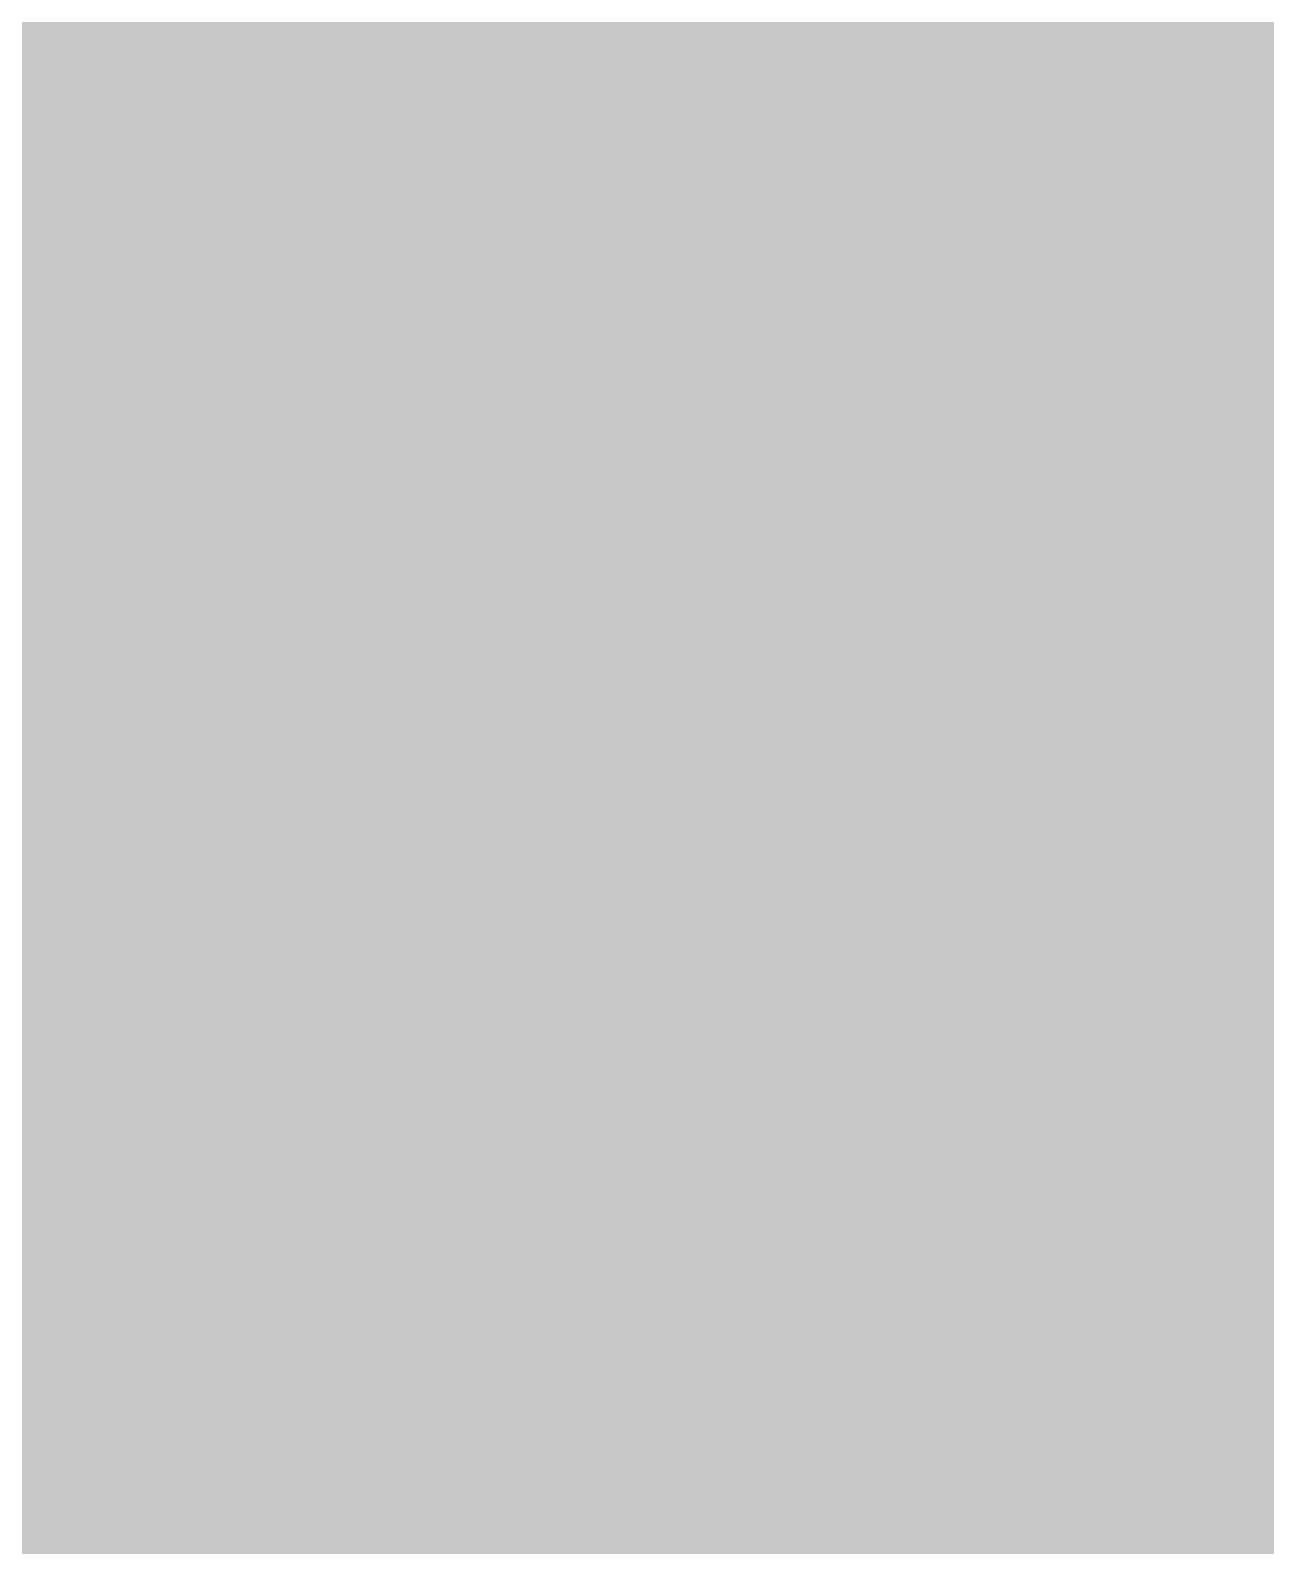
# Model space of a CAD drawing. Header units: millimetres. Extents: x -11 to 223, y -88 to 3.
# Drawn here: x 62.6282 to 62.7106, y -75.9295 to -75.8284 of the extents above; entities that cross this region are included whole.
import ezdxf

# ---------------------------------------------------------------- set-up
doc = ezdxf.new("R2010")
doc.units = ezdxf.units.MM
doc.header["$MEASUREMENT"] = 0
for name, color, linetype, true_color in [('Bottom-Layer', 7, 'Continuous', 0x0000ff), ('Top-Layer', 7, 'Continuous', 0xff0000), ('Top-Silkscreen-Layer', 7, 'Continuous', 0xffcc00)]:
    doc.layers.add(name, color=color, linetype=linetype, true_color=true_color)

msp = doc.modelspace()

# ---------------------------------------------------------------- hatches: boundary and pattern name
at = {"layer": 'Bottom-Layer'}
msp.add_hatch(color=256, dxfattribs=at).paths.add_polyline_path([(-10.33528, 1.97866), (-0.38039, 1.97866), (-0.84578, 1.72673), (-1.19549, 1.32954), (-1.38645, 0.83599), (-1.39516, 0.30686), (-1.22055, -0.1927), (-0.8841, -0.60119), (-0.42726, -0.8683), (0.09374, -0.96115), (1.79374, -0.96115), (2.31473, -0.8683), (2.77158, -0.60119), (3.10802, -0.1927), (3.28264, 0.30686), (3.27393, 0.83599), (3.08296, 1.32954), (2.73326, 1.72673), (2.26787, 1.97866), (222.62891, 1.97866), (222.62891, -87.47523), (-10.33528, -87.47523)])
at = {"layer": 'Top-Layer'}
msp.add_hatch(color=256, dxfattribs=at).paths.add_polyline_path([(-10.33528, 1.97866), (-0.38039, 1.97866), (-0.84578, 1.72673), (-1.19549, 1.32954), (-1.38645, 0.83599), (-1.39516, 0.30686), (-1.22055, -0.1927), (-0.8841, -0.60119), (-0.42726, -0.8683), (0.09374, -0.96115), (1.79374, -0.96115), (2.31473, -0.8683), (2.77158, -0.60119), (3.10802, -0.1927), (3.28264, 0.30686), (3.27393, 0.83599), (3.08296, 1.32954), (2.73326, 1.72673), (2.26787, 1.97866), (222.62891, 1.97866), (222.62891, -87.47523), (-10.33528, -87.47523)])
at = {"layer": 'Top-Silkscreen-Layer'}
msp.add_hatch(color=256, dxfattribs=at).paths.add_polyline_path([(62.78513, -76.36435), (62.48033, -76.36435), (62.48033, -75.85815), (62.78513, -75.85815)])
msp.add_hatch(color=256, dxfattribs=at).paths.add_polyline_path([(62.78513, -76.36435), (62.48033, -76.36435), (62.48033, -75.85815), (62.78513, -75.85815)])

# ---------------------------------------------------------------- linework, layer by layer
at = {"layer": 'Top-Layer', "const_width": 0.0508}
msp.add_lwpolyline([(67.39419, -74.02474), (67.20853, -73.98781), (64.86767, -73.98781), (64.68201, -74.02474), (64.52462, -74.1299), (62.57211, -76.08241), (62.02506, -76.08241), (61.84599, -76.13039), (61.7149, -76.26148), (61.66692, -76.44055), (61.66692, -76.98761), (61.29811, -77.35641), (61.40382, -76.67202), (61.34182, -75.98231), (61.11577, -75.32774), (60.73892, -74.74676), (60.2334, -74.27346)], dxfattribs=at)
at = {"layer": 'Top-Silkscreen-Layer', "const_width": 0.00508}
msp.add_lwpolyline([(62.78513, -76.36435), (62.48033, -76.36435), (62.48033, -75.85815), (62.78513, -75.85815)], close=True, dxfattribs=at)
msp.add_lwpolyline([(62.78513, -76.36435), (62.48033, -76.36435), (62.48033, -75.85815), (62.78513, -75.85815)], close=True, dxfattribs=at)
at = {"layer": 'Top-Silkscreen-Layer', "const_width": 0.1524}
msp.add_lwpolyline([(62.70894, -75.93437), (65.56134, -75.93437)], dxfattribs=at)
msp.add_lwpolyline([(62.70894, -75.93437), (65.56134, -75.93437)], dxfattribs=at)

doc.saveas('drawing.dxf')
